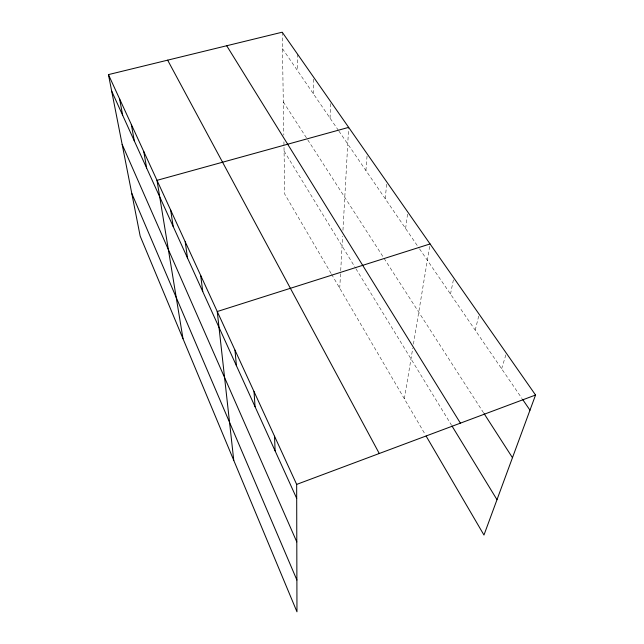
<?xml version="1.0" encoding="UTF-8"?>
<svg xmlns="http://www.w3.org/2000/svg" width="644" height="644" viewBox="0 0 644 644"><rect width="100%" height="100%" fill="white"/><g stroke="black" fill="none" stroke-linecap="round" stroke-linejoin="round"><path stroke-width="0.48" stroke-dasharray="3.22 2.42" d="M313.322 93.718L313.572 78.117M330.05 118.15L330.63 101.543M339.734 288.222L340.66 271.615M340.708 270.641L342.624 236.203M342.954 230.294L348.662 127.375M365.921 170.547L367.217 153.948M385.184 198.682L386.899 182.131M405.623 228.531L407.805 212.069M404.36 398.805L412.78 348.074M413.432 344.154L430.055 243.947M450.494 294.083L453.795 277.942M475.2 330.171L479.168 314.28M501.636 368.779L506.361 353.218M282.466 48.654L338.342 130.265M338.897 131.078L418.994 248.069M419.55 248.882L522.043 398.58M283.304 101.897L483.547 412.796M284.076 151.082L355.424 267.896M355.931 268.741L451.476 425.169M331.105 273.45L284.745 194.126L283.915 141.108M331.612 274.32L425.145 434.378M282.209 32.2L283.819 135.127M297.472 54.064L297.488 70.59"/><path stroke-width="0.97" d="M108.442 74.607L296.659 484.409L296.964 611.8L140.167 236.09L108.442 74.607L282.209 32.2L535.558 395.03L483.966 535.035L426.135 436.077M296.659 484.409L535.558 395.03M430.055 243.947L217.253 311.527L233.764 460.355M348.662 127.375L156.999 180.336L182.993 338.704M522.606 399.409L529.98 410.172M484.087 413.625L512.463 457.691M226.704 45.748L460.404 423.148M451.991 426.014L496.991 499.688M167.649 60.158L379.268 453.505M111.694 91.126L296.691 498.384M122.159 144.425L296.795 541.918M131.779 193.409L296.892 580.019M119.551 98.782L122.69 115.348M131.304 124.381L134.322 140.947M143.765 151.509L146.639 168.068M170.66 210.073L173.18 226.495M185.198 241.717L187.501 258.011M200.695 275.463L202.747 291.579M234.988 350.143L236.412 365.687M254.034 391.6L255.056 406.734M274.529 436.23L275.101 450.848"/></g></svg>
